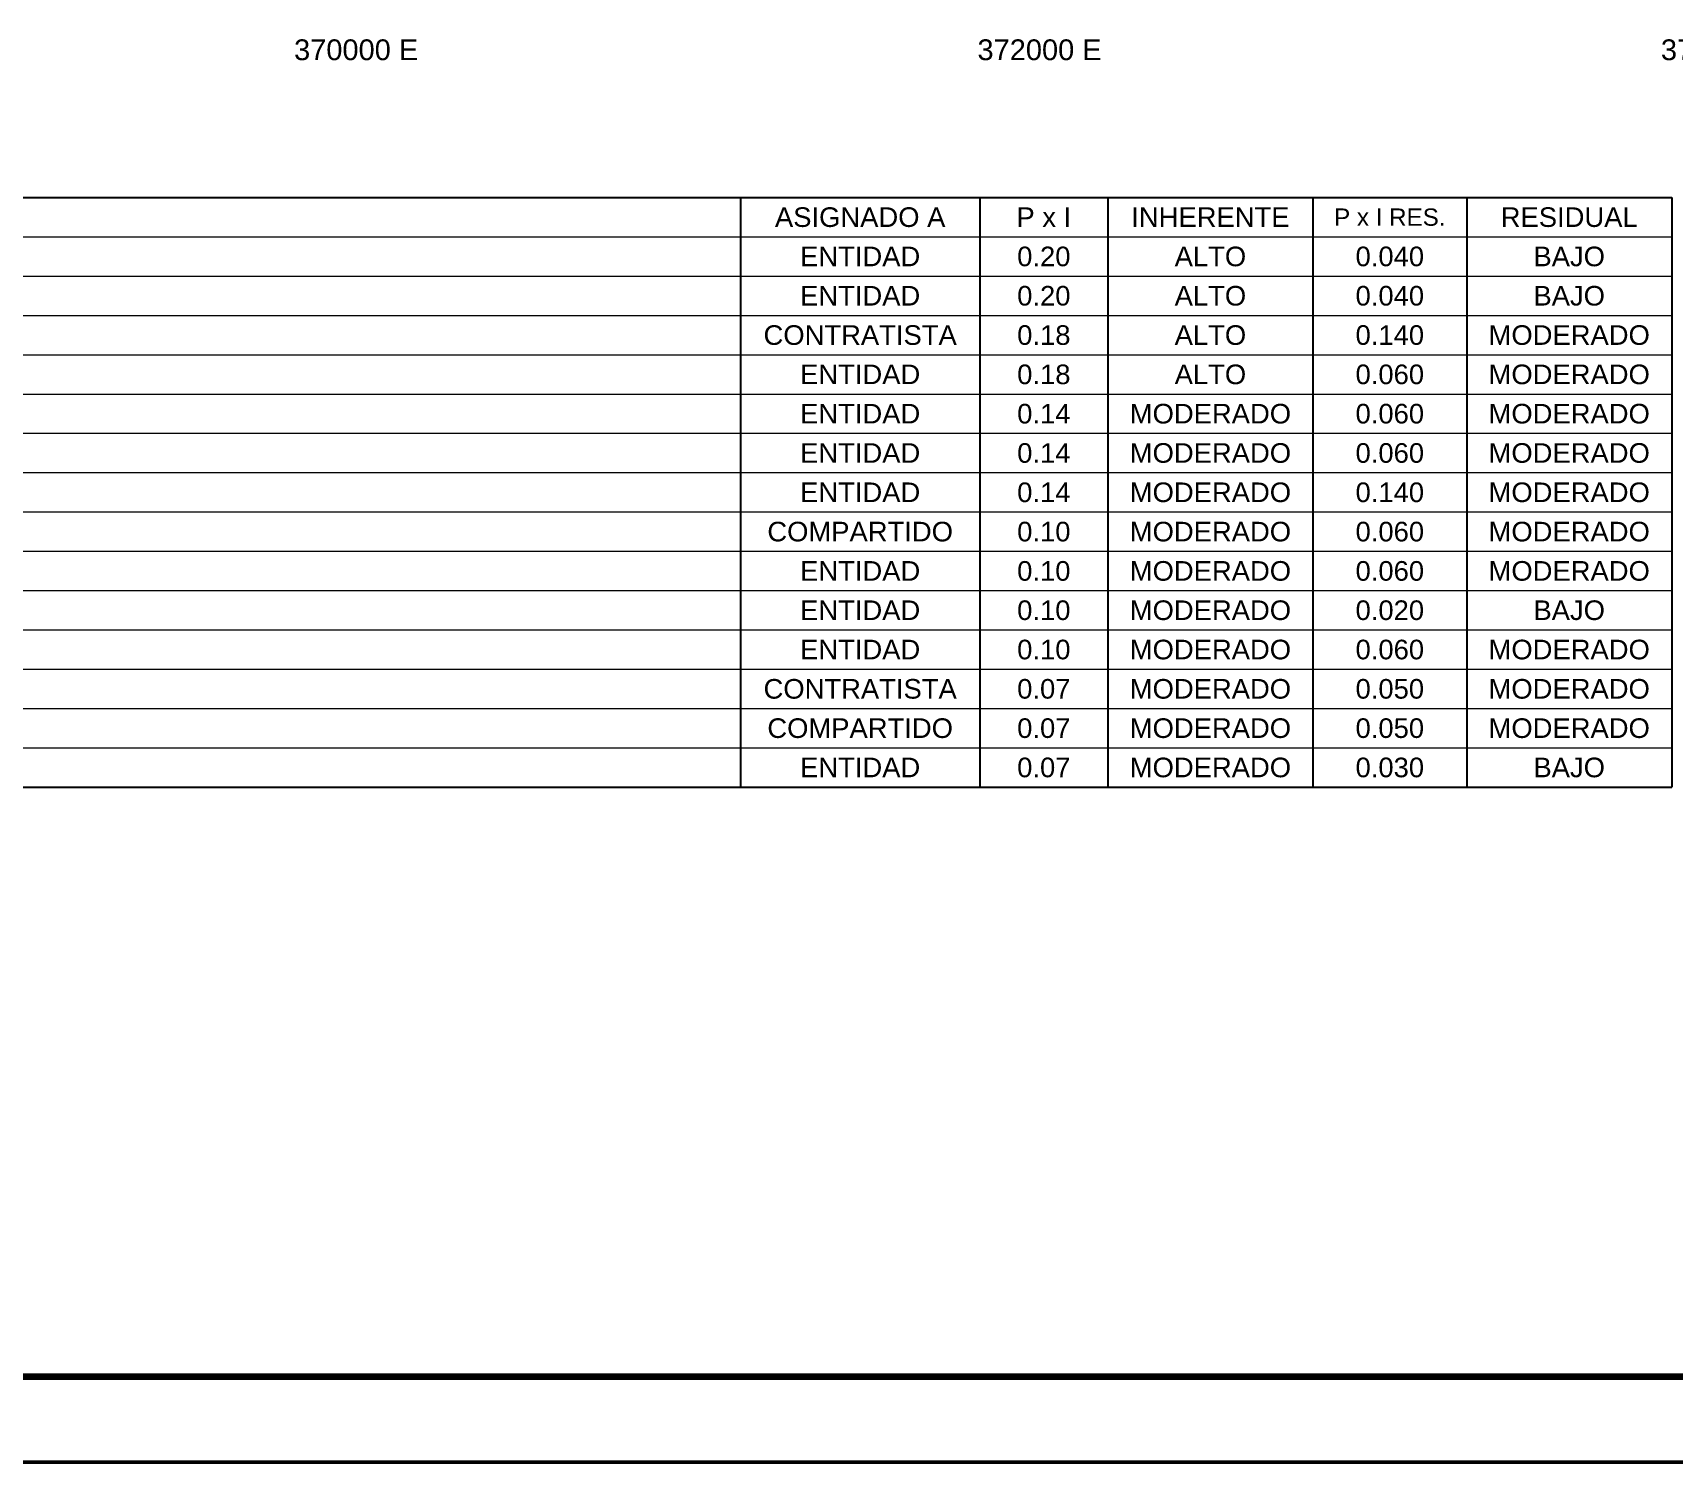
# Model space of a CAD drawing. Header units: metres. Extents: x 360050 to 393690, y 9180000 to 9233950.
# Drawn here: x 369054 to 373854, y 9219100 to 9223282 of the extents above; entities that cross this region are included whole.
import ezdxf
from ezdxf.enums import TextEntityAlignment as Align

# ---------------------------------------------------------------- set-up
doc = ezdxf.new("R2010")
doc.units = ezdxf.units.M
doc.header["$LTSCALE"] = 0.25
doc.layers.add('GRILLA', color=9, linetype='CONTINUOUS', lineweight=13)
doc.layers.add('MARCO', color=7, linetype='CONTINUOUS', lineweight=50)
doc.layers.add('TEXTOS', color=7, linetype='CONTINUOUS')
doc.styles.get("Standard").update_dxf_attribs({"font": 'arial.ttf'})

msp = doc.modelspace()

# ---------------------------------------------------------------- linework, layer by layer
at = {"layer": 'GRILLA'}
for p, q in [((360800, 9222685), (373850, 9222685)), ((360800, 9222570), (373850, 9222570)), ((360800, 9222455), (373850, 9222455)), ((360800, 9222340), (373850, 9222340)), ((360800, 9222225), (373850, 9222225)), ((360800, 9222110), (373850, 9222110)), ((360800, 9221995), (373850, 9221995)), ((360800, 9221880), (373850, 9221880)), ((360800, 9221765), (373850, 9221765)), ((360800, 9221650), (373850, 9221650)), ((360800, 9221535), (373850, 9221535)), ((360800, 9221420), (373850, 9221420)), ((360800, 9221305), (373850, 9221305)), ((360800, 9221190), (373850, 9221190))]:
    msp.add_line(p, q, dxfattribs=at)
at = {"layer": 'MARCO'}
msp.add_lwpolyline([(360050, 9219100), (381075, 9219100), (381075, 9233950), (360050, 9233950)], close=True, dxfattribs=at)
at = {"layer": 'MARCO', "const_width": 20}
msp.add_lwpolyline([(360675, 9219350), (380825, 9219350), (380825, 9233700), (360675, 9233700)], close=True, dxfattribs=at)
at = {"layer": 'TEXTOS'}
for p, q in [((360800, 9222800), (373850, 9222800)), ((371125, 9222800), (371125, 9221075)), ((371825, 9222800), (371825, 9221075)), ((372200, 9222800), (372200, 9221075)), ((372800, 9222800), (372800, 9221075)), ((373250, 9222800), (373250, 9221075)), ((373850, 9222800), (373850, 9221075)), ((360800, 9221075), (373850, 9221075))]:
    msp.add_line(p, q, dxfattribs=at)

# ---------------------------------------------------------------- texts
for s, p in [('370000 E', (370000, 9223262.5)), ('372000 E', (372000, 9223262.5)), ('374000 E', (374000, 9223262.5))]:
    msp.add_text(s, height=60.75, dxfattribs=at).set_placement(p, align=Align.TOP_CENTER)
for s, height, p in [('ASIGNADO A', 57.38, (371475, 9222742.5)), ('P x I', 57.38, (372012.5, 9222742.5)), ('INHERENTE', 57.38, (372500, 9222742.5)), ('P x I RES.', 50.62, (373025, 9222742.5)), ('RESIDUAL', 57.38, (373550, 9222742.5)), ('ENTIDAD', 57.38, (371475, 9222627.5)), ('0.20', 57.38, (372012.5, 9222627.5)), ('ALTO', 57.38, (372500, 9222627.5)), ('0.040', 57.38, (373025, 9222627.5)), ('BAJO', 57.38, (373550, 9222627.5)), ('ENTIDAD', 57.38, (371475, 9222512.5)), ('0.20', 57.38, (372012.5, 9222512.5)), ('ALTO', 57.38, (372500, 9222512.5)), ('0.040', 57.38, (373025, 9222512.5)), ('BAJO', 57.38, (373550, 9222512.5)), ('CONTRATISTA', 57.375, (371475, 9222397.5)), ('0.18', 57.38, (372012.5, 9222397.5)), ('ALTO', 57.38, (372500, 9222397.5)), ('0.140', 57.38, (373025, 9222397.5)), ('MODERADO', 57.38, (373550, 9222397.5)), ('ENTIDAD', 57.38, (371475, 9222282.5)), ('0.18', 57.38, (372012.5, 9222282.5)), ('ALTO', 57.38, (372500, 9222282.5)), ('0.060', 57.38, (373025, 9222282.5)), ('MODERADO', 57.38, (373550, 9222282.5)), ('ENTIDAD', 57.38, (371475, 9222167.5)), ('0.14', 57.38, (372012.5, 9222167.5)), ('MODERADO', 57.38, (372500, 9222167.5)), ('0.060', 57.38, (373025, 9222167.5)), ('MODERADO', 57.38, (373550, 9222167.5)), ('ENTIDAD', 57.38, (371475, 9222052.5)), ('0.14', 57.38, (372012.5, 9222052.5)), ('MODERADO', 57.38, (372500, 9222052.5)), ('0.060', 57.38, (373025, 9222052.5)), ('MODERADO', 57.38, (373550, 9222052.5)), ('ENTIDAD', 57.38, (371475, 9221937.5)), ('0.14', 57.38, (372012.5, 9221937.5)), ('MODERADO', 57.38, (372500, 9221937.5)), ('0.140', 57.38, (373025, 9221937.5)), ('MODERADO', 57.38, (373550, 9221937.5)), ('COMPARTIDO', 57.38, (371475, 9221822.5)), ('0.10', 57.38, (372012.5, 9221822.5)), ('MODERADO', 57.38, (372500, 9221822.5)), ('0.060', 57.38, (373025, 9221822.5)), ('MODERADO', 57.38, (373550, 9221822.5)), ('ENTIDAD', 57.38, (371475, 9221707.5)), ('0.10', 57.38, (372012.5, 9221707.5)), ('MODERADO', 57.38, (372500, 9221707.5)), ('0.060', 57.38, (373025, 9221707.5)), ('MODERADO', 57.38, (373550, 9221707.5)), ('ENTIDAD', 57.38, (371475, 9221592.5)), ('0.10', 57.38, (372012.5, 9221592.5)), ('MODERADO', 57.38, (372500, 9221592.5)), ('0.020', 57.38, (373025, 9221592.5)), ('BAJO', 57.38, (373550, 9221592.5)), ('ENTIDAD', 57.38, (371475, 9221477.5)), ('0.10', 57.38, (372012.5, 9221477.5)), ('MODERADO', 57.38, (372500, 9221477.5)), ('0.060', 57.38, (373025, 9221477.5)), ('MODERADO', 57.38, (373550, 9221477.5)), ('CONTRATISTA', 57.375, (371475, 9221362.5)), ('0.07', 57.38, (372012.5, 9221362.5)), ('MODERADO', 57.38, (372500, 9221362.5)), ('0.050', 57.38, (373025, 9221362.5)), ('MODERADO', 57.38, (373550, 9221362.5)), ('COMPARTIDO', 57.38, (371475, 9221247.5)), ('0.07', 57.38, (372012.5, 9221247.5)), ('MODERADO', 57.38, (372500, 9221247.5)), ('0.050', 57.38, (373025, 9221247.5)), ('MODERADO', 57.38, (373550, 9221247.5)), ('ENTIDAD', 57.38, (371475, 9221132.5)), ('0.07', 57.38, (372012.5, 9221132.5)), ('MODERADO', 57.38, (372500, 9221132.5)), ('0.030', 57.38, (373025, 9221132.5)), ('BAJO', 57.38, (373550, 9221132.5))]:
    msp.add_text(s, height=height, dxfattribs=at).set_placement(p, align=Align.MIDDLE_CENTER)

doc.saveas('drawing.dxf')
